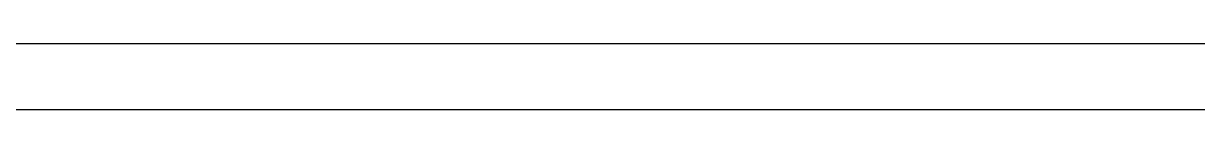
# Model space of a CAD drawing. Header units: millimetres. Extents: x -1288794 to 2153086, y -2701644 to -1428868.
# Drawn here: x 1845053 to 1848609, y -1473480 to -1473280 of the extents above; entities that cross this region are included whole.
import ezdxf

# ---------------------------------------------------------------- set-up
doc = ezdxf.new("R2010")
doc.units = ezdxf.units.MM
doc.header["$LTSCALE"] = 100
doc.layers.add('A-WALL-FULL', color=8, linetype='Continuous')

msp = doc.modelspace()

# ---------------------------------------------------------------- linework, layer by layer
at = {"layer": 'A-WALL-FULL', "ltscale": 3}
for p, q in [((1837785.3, -1473279.9), (1850385.3, -1473279.9)), ((1837985.3, -1473479.9), (1846585.3, -1473479.9)), ((1845185.3, -1473479.9), (1846585.3, -1473479.9)), ((1846185.3, -1473479.9), (1850385.3, -1473479.9)), ((1846485.3, -1473479.9), (1847435.3, -1473479.9)), ((1846485.3, -1473479.9), (1850185.3, -1473479.9))]:
    msp.add_line(p, q, dxfattribs=at)

doc.saveas('drawing.dxf')
